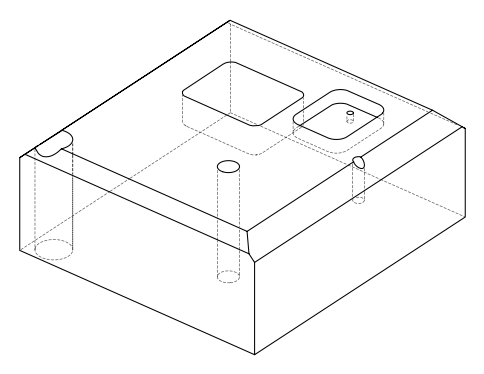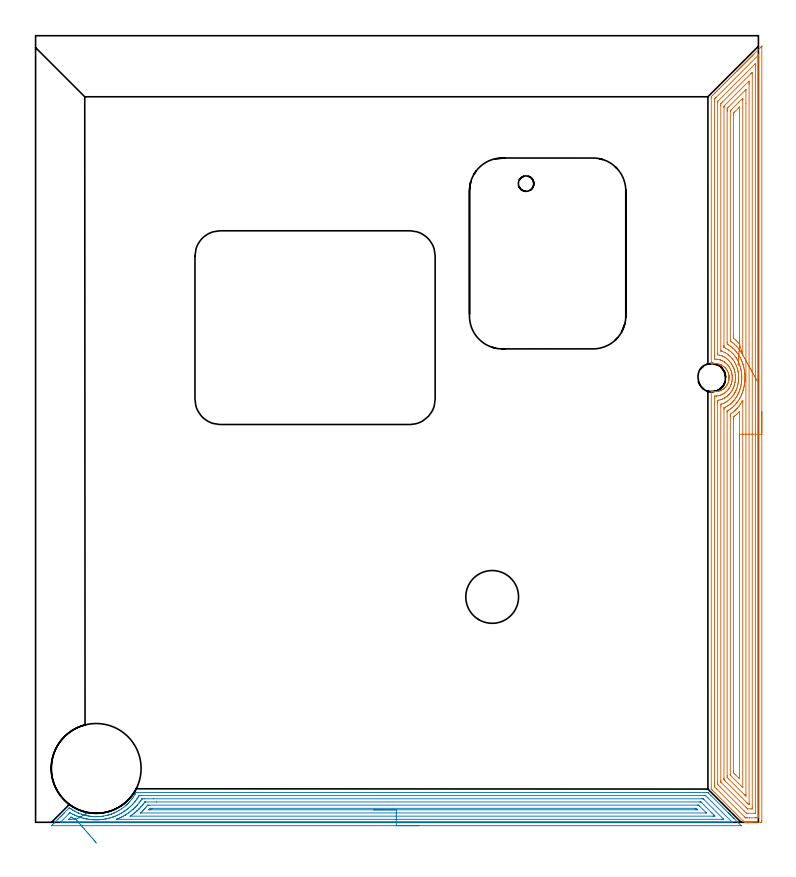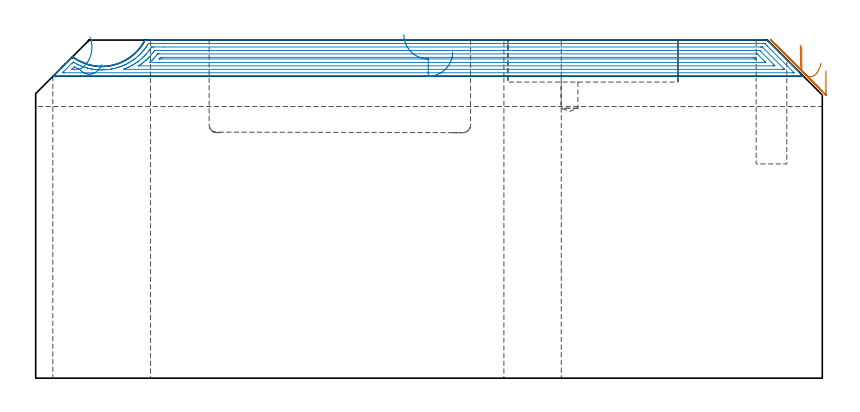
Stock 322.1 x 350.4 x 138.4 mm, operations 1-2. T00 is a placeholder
(PLAN: 15 operations, 10 tool changes, 99.2 min)
(1 AREA_MILL | FG_CHAMFER_SURFACE | UGT0205_001 | 21.65 min | 88130 mm3)
(2 AREA_MILL_1 | FG_CHAMFER_SURFACE_1 | UGT0205_001 | 13.71 min | 33115 mm3)
(3 AREA_MILL_2 | FG_CHAMFER_SURFACE_2 | UGT0205_001 | 24.72 min | 114548 mm3)
(4 AREA_MILL_3 | FG_CHAMFER_SURFACE_3 | UGT0205_001 | 20.57 min | 77548 mm3)
(5 MILL_RECTANGULAR_POCKET | POCKET_RECTANGULAR_STRAIGHT | UGT0201_006 | Follow Part, ap 7, ae 75% | 2.19 min | 98609 mm3)
(6 MILL_RECTANGULAR_POCKET_1 | POCKET_RECTANGULAR_STRAIGHT_1 | UGT0201_095 | Follow Part, ap 5, ae 75% | 13.03 min | 345009 mm3)
(7 MILL_BLIND_HOLE_FROM_SOLID_MATERIAL | STEP1POCKET | NXT0201_010 | Spiral | 0.81 min | 5926 mm3)
(8 SPOT_DRILL | STEP1HOLE | NXT0321_9005460120000 | 0.05 min | 191 mm3)
(9 SPOT_DRILL_1 | STEP1POCKET_1 | NXT0321_9005460120000 | 0.03 min | 7 mm3)
(10 DRILL_BLIND_HOLE_INTO_CENTER | STEP1HOLE | NXT0301_033 | 0.05 min | 187 mm3)
(11 GUN_DRILL_THROUGH_HOLE | STEP1HOLE | UGT0307_002 | 0.62 min | 3643 mm3)
(12 SPADE_DRILL_TO_ENLARGE_THROUGH_HOLE | STEP1HOLE | UGT0306_005 | 0.58 min | 18802 mm3)
(13 DRILL_TO_ENLARGE_THROUGH_HOLE | STEP1HOLE | UGT0301_056 | 0.6 min | 37179 mm3)
(14 INDEXABLE_INSERT_DRILL_THROUGH_HOLE_FROM_SOLID | STEP1HOLE_1 | NXT0302_035 | 0.57 min | 170441 mm3)
(15 DRILL_BLIND_HOLE_INTO_CENTER_1 | STEP1POCKET_1 | NXT0301_040 | 0.06 min | 427 mm3)
(TOOL UGT0205_001 | Chamfer Mill 20 x 3 x 45 deg. | D20 FL50 Z2)
(TOOL UGT0201_006 | End Mill 28 mm | D28 FL25 Z2)
(TOOL UGT0201_095 | End mill 20 mm | D20 R3 FL38 Z4)
(TOOL NXT0201_010 | ENDMILL 10mm [2P460-1000-NA 1630] | D10 FL30 Z6)
(TOOL NXT0321_9005460120000 | NC Spot Drill, 142deg, 12mm, Carbide, Uncoated | D12 PA142 FL30 Z2)
(TOOL NXT0301_033 | Carbide Drill 6.2mm [860.1-0620-031A1-MM 2214] | D6.2 PA140 FL53 Z2)
(TOOL UGT0307_002 | Gun Drill 6 mm | D6 PA130 FL24 Z1)
(TOOL UGT0306_005 | Spade Drill 14.5mm | D14.5 PA132 FL10 Z2)
(TOOL UGT0301_056 | Twist Drill 23.5 mm | D23.5 PA118 FL155 Z2)
(TOOL NXT0302_035 | Index. Insert Drill 40mm [880-D4000L40-05] | D40 PA176 FL200 Z2)
(TOOL NXT0301_040 | Carbide Drill 6.9mm [860.1-0690-035A1-MM 2214] | D6.9 PA140 FL53 Z2)
(OP 1 AREA_MILL)
G17 G21 G94 G90
T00 M6
G54
G17 G0 G90 X323.5 Y182.85 S1061 M3
G43 Z148.4 H0
Z125.9
G94 G1 Y182.812 Z125.028 F250.
Y182.698 Z124.163
Y182.509 Z123.312
Y182.247 Z122.48
Y181.913 Z121.674
Y181.51 Z120.9
Y181.041 Z120.164
Y180.51 Z119.472
Y179.921 Z118.829
Y179.278 Z118.24
Y178.586 Z117.708
Y177.85 Z117.24
Y177.076 Z116.837
Y176.27 Z116.503
Y175.438 Z116.241
Y174.586 Z116.052
Y173.722 Z115.938
Y172.85 Z115.9
Y0.926
X323.499 Y0.606 Z115.901
X323.493 Y0.04 Z115.904
X323.491 Y0.007 Z115.906
X322.93 Y0. Z116.467
X319.37 Z120.025
X318.797 Z120.6
X318.48 Z120.917
X317.907 Z121.489
X317.59 Z121.806
X316.954 Z122.445
X316.445 Z122.954
X315.81 Y0.008 Z123.589
X315.8 Y0.01 Z123.599
X315.642 Y0.159 Z123.757
X315.194 Y0.606 Z124.205
X302.632 Y13.168 Z136.768
X302.46 Y13.338 Z136.936
X302.402 Y13.397 Z136.996
X301.571 Y14.229 Z137.829
X301.385 Y14.414 Z138.012
X301.106 Y14.693 Z138.292
X301.024 Y14.778 Z138.371
X301.004 Y14.805 Z138.389
X301. Y14.885 Z138.4
Y192.038
X300.998 Y192.074 Z138.398
X301. Y192.082 Z138.395
X301.001 Y192.083 Z138.394
X301.012 Y192.082 Z138.383
X301.078 Y192.068 Z138.321
X301.216 Y192.038 Z138.184
X301.466 Y191.982 Z137.934
X301.889 Y191.912 Z137.511
X302.331 Y191.87 Z137.069
X302.775 Y191.86 Z136.625
X303.219 Y191.882 Z136.181
X303.661 Y191.933 Z135.739
X304.007 Y191.995 Z135.393
X304.193 Y192.038 Z135.207
X304.35 Y192.074 Z135.048
X304.545 Y192.135 Z134.851
X304.771 Y192.218 Z134.622
X304.991 Y192.297 Z134.403
X305.433 Y192.49 Z133.966
X305.575 Y192.567 Z133.822
X305.71 Y192.64 Z133.685
X305.852 Y192.716 Z133.544
X306.202 Y192.93 Z133.196
X306.263 Y192.968 Z133.134
X306.319 Y193.006 Z133.08
X306.465 Y193.118 Z132.934
X306.552 Y193.184 Z132.848
X306.59 Y193.216 Z132.809
X306.775 Y193.373 Z132.622
X306.91 Y193.5 Z132.485
X307.205 Y193.774 Z132.194
X307.289 Y193.862 Z132.11
X307.645 Y194.3 Z131.75
X307.976 Y194.756 Z131.424
X308.033 Y194.85 Z131.366
X308.092 Y194.946 Z131.308
X308.11 Y194.981 Z131.29
X308.204 Y195.161 Z131.192
X308.275 Y195.294 Z131.123
X308.442 Y195.65 Z130.957
X308.607 Y196.095 Z130.789
X308.639 Y196.2 Z130.758
X308.69 Y196.372 Z130.706
X308.728 Y196.5 Z130.667
X308.741 Y196.545 Z130.654
X308.828 Y196.946 Z130.565
X308.838 Y196.99 Z130.556
X308.851 Y197.079 Z130.543
X308.905 Y197.439 Z130.493
X308.917 Y197.616 Z130.479
X308.929 Y197.839 Z130.459
X308.933 Y197.886 Z130.456
Y197.931 Z130.457
X308.934 Y198.041 Z130.458
Y198.099 Z130.455
Y198.21 Z130.458
X308.932 Y198.278 Z130.455
X308.933 Y198.333 Z130.457
X308.913 Y198.645 Z130.484
X308.906 Y198.731 Z130.49
X308.905 Y198.762 Z130.494
X308.904 Y198.781 Z130.495
X308.841 Y199.177 Z130.55
X308.834 Y199.227 Z130.557
X308.735 Y199.676 Z130.66
X308.69 Y199.833 Z130.709
X308.68 Y199.867 Z130.719
X308.618 Y200.07 Z130.778
X308.603 Y200.121 Z130.793
X308.428 Y200.572 Z130.97
X308.222 Y201.015 Z131.178
X308.091 Y201.253 Z131.308
X307.991 Y201.409 Z131.407
X307.877 Y201.586 Z131.522
X307.8 Y201.695 Z131.598
X307.649 Y201.909 Z131.751
X307.521 Y202.065 Z131.879
X307.433 Y202.172 Z131.967
X307.316 Y202.301 Z132.082
X307.205 Y202.425 Z132.194
X307.011 Y202.618 Z132.388
X306.91 Y202.711 Z132.489
X306.81 Y202.804 Z132.589
X306.682 Y202.903 Z132.717
X306.465 Y203.07 Z132.93
X306.319 Y203.185 Z133.08
X305.902 Y203.455 Z133.496
X305.597 Y203.629 Z133.803
X305.476 Y203.698 Z133.924
X305.433 Y203.718 Z133.967
X304.994 Y203.903 Z134.406
X304.547 Y204.06 Z134.853
X304.106 Y204.18 Z135.294
X303.661 Y204.266 Z135.739
X303.219 Y204.318 Z136.181
X302.775 Y204.34 Z136.625
X302.331 Y204.33 Z137.068
X301.889 Y204.287 Z137.511
X301.444 Y204.213 Z137.956
X301.007 Y204.126 Z138.393
X301. Y204.978 Z138.4
Y322.783
X301.006 Y323.201 Z138.392
X301.085 Y323.286 Z138.313
X301.571 Y323.772 Z137.826
X302.016 Y324.216 Z137.384
X302.46 Y324.662 Z136.936
X302.665 Y324.865 Z136.734
X302.736 Y324.936 Z136.664
X303.35 Y325.552 Z136.046
X303.557 Y325.758 Z135.842
X303.618 Y325.818 Z135.781
X304.24 Y326.442 Z135.156
X304.45 Y326.65 Z134.949
X304.501 Y326.701 Z134.899
X305.13 Y327.332 Z134.266
X305.5 Y327.7 Z133.9
X306.02 Y328.222 Z133.376
X306.266 Y328.466 Z133.134
X306.91 Y329.112 Z132.486
X307.148 Y329.348 Z132.252
X307.8 Y330.002 Z131.596
X308.031 Y330.231 Z131.369
X308.69 Y330.892 Z130.706
X308.913 Y331.113 Z130.487
X309.58 Y331.782 Z129.816
X309.796 Y331.996 Z129.604
X310.47 Y332.672 Z128.926
X310.678 Y332.878 Z128.722
X311.36 Y333.562 Z128.036
X311.561 Y333.761 Z127.839
X311.59 Y333.79 Z127.81
X312.25 Y334.452 Z127.146
X312.315 Y334.516 Z127.084
X312.482 Y334.682 Z126.917
X312.547 Y334.748 Z126.85
X312.611 Y334.811 Z126.788
X312.779 Y334.98 Z126.62
X312.843 Y335.045 Z126.553
X312.907 Y335.107 Z126.492
X313.077 Y335.277 Z126.322
X313.14 Y335.342 Z126.257
X313.203 Y335.403 Z126.196
X313.374 Y335.575 Z126.025
X313.437 Y335.638 Z125.96
X313.499 Y335.699 Z125.9
X313.672 Y335.872 Z125.727
X313.733 Y335.935 Z125.663
X313.794 Y335.995 Z125.605
X313.969 Y336.17 Z125.43
X314.03 Y336.231 Z125.367
X314.09 Y336.291 Z125.309
X314.267 Y336.467 Z125.132
X314.327 Y336.528 Z125.07
X314.386 Y336.586 Z125.013
X314.564 Y336.765 Z124.835
X314.623 Y336.825 Z124.773
X314.682 Y336.882 Z124.717
X314.862 Y337.062 Z124.537
X314.92 Y337.121 Z124.477
X314.978 Y337.178 Z124.421
X315.159 Y337.36 Z124.24
X315.217 Y337.418 Z124.18
X315.273 Y337.474 Z124.126
X315.457 Y337.657 Z123.942
X315.513 Y337.715 Z123.884
X315.569 Y337.77 Z123.83
X315.754 Y337.955 Z123.645
X315.81 Y338.011 Z123.587
X315.865 Y338.065 Z123.534
X316.052 Y338.252 Z123.347
X316.107 Y338.308 Z123.29
X316.161 Y338.361 Z123.238
X316.349 Y338.55 Z123.05
X316.403 Y338.605 Z122.994
X316.457 Y338.657 Z122.942
X316.647 Y338.847 Z122.752
X316.7 Y338.901 Z122.697
X316.753 Y338.953 Z122.646
X316.944 Y339.145 Z122.455
X316.996 Y339.198 Z122.4
X317.048 Y339.249 Z122.351
X317.242 Y339.442 Z122.157
X317.293 Y339.494 Z122.104
X317.344 Y339.545 Z122.055
X317.539 Y339.74 Z121.86
X317.59 Y339.791 Z121.807
X317.64 Y339.84 Z121.759
X317.837 Y340.037 Z121.562
X317.886 Y340.088 Z121.511
X317.936 Y340.136 Z121.463
X318.134 Y340.335 Z121.265
X318.183 Y340.384 Z121.214
X318.232 Y340.432 Z121.167
X318.432 Y340.632 Z120.967
X318.48 Y340.681 Z120.917
X318.527 Y340.728 Z120.871
X318.729 Y340.93 Z120.67
X318.776 Y340.978 Z120.621
X318.823 Y341.024 Z120.576
X319.027 Y341.227 Z120.372
X319.073 Y341.274 Z120.324
X319.119 Y341.32 Z120.28
X319.324 Y341.525 Z120.075
X319.37 Y341.571 Z120.027
X319.415 Y341.615 Z119.984
X319.622 Y341.822 Z119.777
X319.666 Y341.868 Z119.731
X319.711 Y341.911 Z119.688
X319.919 Y342.12 Z119.48
X319.963 Y342.164 Z119.434
X322.93 Y345.13 Z116.468
X323.034 Y345.234 Z116.366
X323.192 Y345.392 Z116.208
X323.374 Y345.576 Z116.023
X323.49 Y345.689 Z115.907
X323.496 Y345.69 Z115.901
X323.499 Y345.689 Z115.898
X323.5 Y345.476 Z115.9
Y172.85
X322.086 Z117.314
Y3.237
X322.082 Y2.39 Z117.318
X322.08 Y2.35 Z117.32
X322.04 Y2.01 Z117.36
X321.537 Y2.002 Z117.863
X321.15 Y2.001 Z118.25
X320.649 Y2. Z118.751
X317.979 Z121.421
X317.089 Z122.311
X316.7 Y2.003 Z122.7
X316.311 Y2.008 Z123.089
X316.26 Y2.01 Z123.14
X316.231 Y2.031 Z123.169
X316.177 Y2.079 Z123.223
X316.07 Y2.181 Z123.33
X315.859 Y2.39 Z123.541
X303.35 Y14.899 Z136.05
X302.477 Y15.777 Z136.923
X302.46 Y15.801 Z136.94
X302.417 Y16.67 Z136.983
X302.416 Y16.715 Z136.984
X302.414 Y17.562 Z136.986
Y188.96
X302.42 Y189.807 Z136.98
X302.421 Y189.846 Z136.979
X302.46 Y189.857 Z136.94
X302.877 Y189.871 Z136.523
X303.271 Y189.887 Z136.129
X303.35 Y189.896 Z136.05
X304.051 Y189.997 Z135.349
X304.24 Y190.033 Z135.16
X304.771 Y190.167 Z134.629
X305.13 Y190.292 Z134.27
X305.426 Y190.403 Z133.974
X306.02 Y190.668 Z133.38
X306.042 Y190.678 Z133.358
X306.082 Y190.699 Z133.318
X306.603 Y191.007 Z132.797
X306.91 Y191.199 Z132.49
X307.135 Y191.367 Z132.265
X307.417 Y191.592 Z131.983
X307.62 Y191.773 Z131.78
X307.8 Y191.941 Z131.6
X308.075 Y192.208 Z131.325
X308.316 Y192.484 Z131.084
X308.484 Y192.691 Z130.916
X308.69 Y192.956 Z130.71
X308.866 Y193.2 Z130.534
X308.99 Y193.376 Z130.41
X309.213 Y193.744 Z130.187
X309.491 Y194.269 Z129.909
X309.503 Y194.295 Z129.897
X309.513 Y194.314 Z129.887
X309.58 Y194.467 Z129.82
X309.778 Y194.963 Z129.622
X309.852 Y195.161 Z129.548
X309.999 Y195.634 Z129.401
X310.109 Y196.054 Z129.291
X310.147 Y196.216 Z129.253
X310.174 Y196.351 Z129.226
X310.271 Y196.946 Z129.129
X310.296 Y197.121 Z129.104
X310.345 Y197.839 Z129.055
X310.347 Y197.962 Z129.053
X310.345 Y198.344 Z129.055
X310.327 Y198.731 Z129.073
X310.323 Y198.805 Z129.077
X310.316 Y198.886 Z129.084
X310.269 Y199.273 Z129.131
X310.217 Y199.624 Z129.183
X310.155 Y199.939 Z129.245
X310.015 Y200.516 Z129.385
X309.796 Y201.192 Z129.604
X309.711 Y201.409 Z129.689
X309.58 Y201.718 Z129.82
X309.298 Y202.301 Z130.102
X309.198 Y202.484 Z130.202
X308.862 Y203.021 Z130.538
X308.739 Y203.194 Z130.661
X308.69 Y203.258 Z130.71
X308.322 Y203.714 Z131.078
X307.982 Y204.086 Z131.418
X307.8 Y204.266 Z131.6
X307.425 Y204.597 Z131.975
X306.944 Y204.978 Z132.456
X306.91 Y205.001 Z132.49
X306.844 Y205.045 Z132.556
X306.02 Y205.533 Z133.38
X305.798 Y205.641 Z133.602
X305.255 Y205.871 Z134.145
X305.13 Y205.915 Z134.27
X305.063 Y205.939 Z134.337
X304.575 Y206.079 Z134.825
X304.24 Y206.163 Z135.16
X303.879 Y206.233 Z135.521
X303.35 Y206.3 Z136.05
X302.894 Y206.328 Z136.506
X302.46 Y206.343 Z136.94
X302.42 Y206.763 Z136.98
X302.417 Y206.807 Z136.983
X302.414 Y207.656 Z136.986
Y207.702
X302.415 Y321.936 Z136.985
X302.416 Y321.983 Z136.984
X302.421 Y322.075 Z136.979
X302.432 Y322.17 Z136.968
X302.46 Y322.203 Z136.94
X302.747 Y322.495 Z136.653
X303.033 Y322.783 Z136.367
X303.192 Y322.942 Z136.208
X321.774 Y341.525 Z117.626
X321.908 Y341.656 Z117.492
X322.04 Y341.783 Z117.36
X322.071 Y341.811 Z117.329
X322.079 Y341.709 Z117.321
X322.084 Y341.617 Z117.316
X322.085 Y341.571 Z117.315
X322.086 Y341.525 Z117.314
Y172.85
X320.672 Z118.728
X320.671 Y4.655 Z118.729
X320.669 Y4.175 Z118.731
X320.667 Y4.073 Z118.733
X320.665 Y4.025 Z118.735
X320.656 Y4.01 Z118.744
X320.609 Y4.007 Z118.791
X320.433 Y4.001 Z118.967
X317.59 Z121.81
X316.871 Y4.004 Z122.529
X316.7 Y4.01 Z122.7
X316.528 Y4.175 Z122.872
X315.81 Y4.89 Z123.59
X315.631 Y5.068 Z123.769
X304.922 Y15.777 Z134.478
X304.24 Y16.461 Z135.16
X304.034 Y16.67 Z135.366
X303.836 Y16.881 Z135.564
X303.832 Y17.079 Z135.568
X303.83 Y17.562 Z135.57
X303.829 Y17.975 Z135.571
Y186.65
X303.83 Y187.129 Z135.57
X303.833 Y187.538 Z135.567
X303.84 Y187.938 Z135.56
X304.255 Y188.008 Z135.145
X304.33 Y188.022 Z135.07
X304.968 Y188.184 Z134.432
X305.13 Y188.232 Z134.27
X305.632 Y188.411 Z133.768
X306.02 Y188.573 Z133.38
X306.254 Y188.68 Z133.146
X306.731 Y188.914 Z132.669
X306.846 Y188.979 Z132.554
X306.91 Y189.018 Z132.49
X307.398 Y189.317 Z132.002
X307.8 Y189.602 Z131.6
X307.917 Y189.69 Z131.483
X308.062 Y189.807 Z131.338
X308.395 Y190.103 Z131.005
X308.69 Y190.378 Z130.71
X308.852 Y190.537 Z130.548
X309.005 Y190.699 Z130.395
X309.27 Y191.01 Z130.13
X309.58 Y191.392 Z129.82
X309.667 Y191.505 Z129.733
X309.731 Y191.592 Z129.669
X310.035 Y192.028 Z129.365
X310.313 Y192.484 Z129.087
X310.37 Y192.585 Z129.03
X310.47 Y192.775 Z128.93
X310.669 Y193.177 Z128.731
X310.762 Y193.376 Z128.638
X310.936 Y193.801 Z128.464
X311.118 Y194.269 Z128.282
X311.177 Y194.453 Z128.223
X311.36 Y195.047 Z128.04
X311.384 Y195.137 Z128.016
X311.39 Y195.161 Z128.01
X311.546 Y195.867 Z127.854
X311.577 Y196.054 Z127.823
X311.67 Y196.636 Z127.73
X311.704 Y196.946 Z127.696
X311.74 Y197.458 Z127.66
X311.759 Y197.839 Z127.641
Y198.331
X311.742 Y198.731 Z127.658
X311.699 Y199.284 Z127.701
X311.662 Y199.624 Z127.738
X311.547 Y200.329 Z127.853
X311.509 Y200.516 Z127.891
X311.36 Y201.152 Z128.04
X311.285 Y201.409 Z128.115
X311.252 Y201.517 Z128.148
X311.096 Y201.98 Z128.304
X310.977 Y202.301 Z128.423
X310.694 Y202.969 Z128.706
X310.586 Y203.194 Z128.814
X310.47 Y203.422 Z128.93
X310.233 Y203.847 Z129.167
X310.083 Y204.086 Z129.317
X309.884 Y204.391 Z129.516
X309.58 Y204.809 Z129.82
X309.449 Y204.978 Z129.951
X309.103 Y205.389 Z130.297
X308.69 Y205.835 Z130.71
X308.654 Y205.871 Z130.746
X308.202 Y206.269 Z131.198
X307.8 Y206.587 Z131.6
X307.569 Y206.763 Z131.831
X306.91 Y207.17 Z132.49
X306.61 Y207.352 Z132.79
X306.364 Y207.481 Z133.036
X306.044 Y207.632 Z133.356
X306.02 Y207.642 Z133.38
X305.986 Y207.656 Z133.414
X305.365 Y207.883 Z134.035
X305.13 Y207.956 Z134.27
X304.707 Y208.08 Z134.693
X303.864 Y208.263 Z135.536
X303.835 Y208.274 Z135.565
X303.833 Y208.301 Z135.567
X303.83 Y208.411 Z135.57
X303.829 Y208.548 Z135.571
Y208.961
Y320.518
X303.831 Y320.998 Z135.569
X303.834 Y321.1 Z135.566
X303.835 Y321.122 Z135.565
X303.849 Y321.141 Z135.551
X303.88 Y321.177 Z135.52
X303.97 Y321.269 Z135.43
X320.457 Y337.757 Z118.943
X320.656 Y337.955 Z118.744
X320.66 Z118.74
X320.665 Z118.735
X320.669 Y337.705 Z118.731
X320.671 Y337.543 Z118.729
X320.672 Y331.53 Z118.728
Y172.85
X319.257 Z120.143
Y6.853
X319.253 Y6.077 Z120.147
X319.251 Y6.024 Z120.149
X319.246 Y6.01 Z120.154
X319.223 Y6.007 Z120.177
X319.117 Y6.003 Z120.283
X318.905 Y6.001 Z120.495
X317.338 Z122.062
X317.231 Y6.003 Z122.169
X317.179 Y6.006 Z122.221
X317.154 Y6.01 Z122.246
X317.105 Y6.055 Z122.295
X316.7 Y6.452 Z122.7
X316.296 Y6.853 Z123.104
X305.587 Y17.562 Z133.813
X305.442 Y17.709 Z133.958
X305.327 Y17.829 Z134.073
X305.254 Y17.907 Z134.146
X305.25 Y17.953 Z134.15
X305.244 Y18.341 Z134.156
X305.243 Y18.455 Z134.157
Y185.344
X305.245 Y186.122 Z134.155
X305.247 Y186.179 Z134.153
X305.249 Y186.201 Z134.151
X305.328 Y186.237 Z134.072
X305.839 Y186.419 Z133.561
X306.02 Y186.488 Z133.38
X306.471 Y186.677 Z132.929
X306.91 Y186.886 Z132.49
X307.073 Y186.966 Z132.327
X307.381 Y187.129 Z132.019
X307.644 Y187.286 Z131.756
X307.8 Y187.385 Z131.6
X308.184 Y187.637 Z131.216
X308.709 Y188.022 Z130.691
X309.171 Y188.432 Z130.229
X309.58 Y188.81 Z129.82
X309.633 Y188.861 Z129.767
X309.686 Y188.914 Z129.714
X310.054 Y189.331 Z129.346
X310.47 Y189.83 Z128.93
X310.835 Y190.333 Z128.565
X311.092 Y190.699 Z128.308
X311.195 Y190.864 Z128.205
X311.36 Y191.137 Z128.04
X311.522 Y191.429 Z127.878
X311.607 Y191.592 Z127.793
X311.822 Y192.021 Z127.578
X312.032 Y192.484 Z127.368
X312.097 Y192.637 Z127.303
X312.25 Y193.014 Z127.15
X312.349 Y193.277 Z127.051
X312.383 Y193.376 Z127.017
X312.563 Y193.955 Z126.837
X312.656 Y194.269 Z126.744
X312.755 Y194.655 Z126.645
X312.871 Y195.161 Z126.529
X312.919 Y195.383 Z126.481
X313.03 Y196.054 Z126.37
X313.044 Y196.15 Z126.356
X313.089 Y196.524 Z126.311
X313.132 Y196.946 Z126.268
X313.133 Y196.954 Z126.267
X313.14 Y197.058 Z126.26
X313.178 Y197.801 Z126.222
Y197.839
X313.166 Y198.705 Z126.234
X313.165 Y198.731 Z126.235
X313.14 Y199.138 Z126.26
X313.098 Y199.624 Z126.302
X313.093 Y199.671 Z126.307
X313.032 Y200.118 Z126.368
X312.971 Y200.516 Z126.429
X312.937 Y200.719 Z126.463
X312.863 Y201.095 Z126.537
X312.789 Y201.409 Z126.611
X312.674 Y201.875 Z126.726
X312.547 Y202.301 Z126.853
X312.251 Y203.194 Z127.149
X311.862 Y204.086 Z127.538
X311.475 Y204.864 Z127.925
X311.41 Y204.978 Z127.99
X311.36 Y205.062 Z128.04
X310.837 Y205.871 Z128.563
X310.47 Y206.367 Z128.93
X310.143 Y206.763 Z129.257
X309.58 Y207.382 Z129.82
X309.297 Y207.656 Z130.103
X308.976 Y207.943 Z130.424
X308.69 Y208.174 Z130.71
X308.207 Y208.548 Z131.193
X307.8 Y208.804 Z131.6
X307.131 Y209.22 Z132.269
X306.91 Y209.331 Z132.49
X306.687 Y209.441 Z132.713
X306.02 Y209.705 Z133.38
X305.596 Y209.866 Z133.804
X305.367 Y209.943 Z134.033
X305.275 Y209.975 Z134.125
X305.249 Y209.99 Z134.151
X305.247 Y210.018 Z134.153
X305.245 Y210.085 Z134.155
X305.243 Y210.22 Z134.157
Y210.333
Y319.213
X305.249 Y319.986 Z134.151
X305.261 Y320.106 Z134.139
X306.083 Y320.935 Z133.317
X318.641 Y333.492 Z120.759
X318.735 Y333.584 Z120.665
X319.012 Y333.851 Z120.388
X319.251 Y334.059 Z120.149
X319.256 Y333.606 Z120.144
X319.257 Y333.492 Z120.143
Y172.85
X317.843 Z121.557
Y8.384
X317.841 Y8.13 Z121.559
X317.839 Y8.057 Z121.561
X317.836 Y8.018 Z121.564
X317.826 Y8.01 Z121.574
X317.749 Z121.651
X317.59 Y8.018 Z121.81
X316.962 Y8.638 Z122.438
X307.144 Y18.455 Z132.256
X306.91 Y18.69 Z132.49
X306.749 Y18.857 Z132.651
X306.67 Y18.94 Z132.73
X306.664 Y19.094 Z132.736
X306.66 Y19.347 Z132.74
X306.658 Y19.6 Z132.742
X306.657 Y183.813 Z132.743
X306.66 Y184.452 Z132.74
X306.662 Y184.578 Z132.738
X306.664 Y184.637 Z132.736
X306.696 Y184.667 Z132.704
X306.91 Y184.771 Z132.49
X307.294 Y184.96 Z132.106
X307.8 Y185.216 Z131.6
X307.884 Y185.261 Z131.516
X308.031 Y185.344 Z131.369
X308.436 Y185.599 Z130.964
X308.69 Y185.765 Z130.71
X308.966 Y185.96 Z130.434
X309.344 Y186.237 Z130.056
X309.474 Y186.343 Z129.926
X309.58 Y186.434 Z129.82
X309.948 Y186.76 Z129.452
X310.349 Y187.129 Z129.051
X310.41 Y187.189 Z128.99
X310.47 Y187.252 Z128.93
X310.835 Y187.656 Z128.565
X311.152 Y188.022 Z128.248
X311.246 Y188.136 Z128.154
X311.36 Y188.28 Z128.04
X311.633 Y188.641 Z127.767
X311.834 Y188.914 Z127.566
X312.004 Y189.161 Z127.396
X312.25 Y189.531 Z127.15
X312.356 Y189.701 Z127.044
X312.418 Y189.807 Z126.982
X312.675 Y190.273 Z126.725
X312.896 Y190.699 Z126.504
X312.976 Y190.863 Z126.424
X313.14 Y191.211 Z126.26
X313.256 Y191.476 Z126.144
X313.304 Y191.592 Z126.096
X313.508 Y192.115 Z125.892
X313.649 Y192.484 Z125.751
X313.741 Y192.773 Z125.659
X313.93 Y193.376 Z125.47
X313.953 Y193.454 Z125.447
X314.03 Y193.736 Z125.37
X314.134 Y194.165 Z125.266
X314.157 Y194.269 Z125.243
X314.291 Y194.9 Z125.109
X314.334 Y195.161 Z125.066
X314.415 Y195.668 Z124.985
X314.466 Y196.054 Z124.934
X314.508 Y196.466 Z124.892
X314.545 Y196.946 Z124.855
X314.565 Y197.303 Z124.835
X314.588 Y197.839 Z124.812
X314.585 Y198.175 Z124.815
X314.574 Y198.731 Z124.826
X314.556 Y199.097 Z124.844
X314.517 Y199.624 Z124.883
X314.474 Y200.071 Z124.926
X314.418 Y200.516 Z124.982
X314.323 Y201.115 Z125.077
X314.268 Y201.409 Z125.132
X314.195 Y201.766 Z125.205
X314.087 Y202.243 Z125.313
X314.073 Y202.301 Z125.327
X314.03 Y202.473 Z125.37
X313.813 Y203.194 Z125.587
X313.708 Y203.517 Z125.692
X313.508 Y204.086 Z125.892
X313.142 Y204.977 Z126.258
X313.14 Y204.981 Z126.26
X312.697 Y205.871 Z126.703
X312.543 Y206.164 Z126.857
X312.25 Y206.655 Z127.15
X312.183 Y206.763 Z127.217
X312.061 Y206.953 Z127.339
X311.563 Y207.656 Z127.837
X311.36 Y207.922 Z128.04
X311.079 Y208.263 Z128.321
X310.828 Y208.548 Z128.572
X310.47 Y208.937 Z128.93
X309.946 Y209.441 Z129.454
X309.58 Y209.758 Z129.82
X308.848 Y210.333 Z130.552
X308.69 Y210.438 Z130.71
X308.401 Y210.623 Z130.999
X307.8 Y210.981 Z131.6
X307.364 Y211.226 Z132.036
X306.71 Y211.518 Z132.69
X306.682 Y211.533 Z132.718
X306.67 Y211.541 Z132.73
X306.664 Y211.561 Z132.736
X306.66 Y211.695 Z132.74
X306.658 Y211.864 Z132.742
X306.657 Y212.118 Z132.743
Y212.372
Y318.321
X306.658 Y318.574 Z132.742
X306.661 Y318.894 Z132.739
X306.664 Y319.048 Z132.736
X306.814 Y319.213 Z132.586
X306.861 Y319.262 Z132.539
X306.91 Y319.312 Z132.49
X317.521 Y329.923 Z121.879
X317.557 Y329.955 Z121.843
X317.59 Y329.982 Z121.81
X317.836 Y330.16 Z121.564
X317.84 Y329.923 Z121.56
X317.842 Y329.67 Z121.558
X317.843 Y329.03 Z121.557
Y328.776
Y172.85
X316.429 Z122.971
Y12.479
X316.428 Y12.207 Z122.972
X316.424 Y11.743 Z122.976
X316.422 Y11.651 Z122.978
X316.247 Y11.813 Z123.153
X315.84 Y12.207 Z123.56
X315.81 Y12.238 Z123.59
X308.7 Y19.347 Z130.7
X308.251 Y19.801 Z131.149
X308.142 Y19.913 Z131.258
X308.09 Y19.969 Z131.31
X308.078 Y20.034 Z131.322
X308.076 Y20.24 Z131.324
X308.072 Y20.86 Z131.328
Y182.667
X308.073 Y182.977 Z131.327
X308.076 Y183.132 Z131.324
X308.078 Y183.204 Z131.322
X308.12 Y183.239 Z131.28
X308.678 Y183.559 Z130.722
X308.686 Y183.564 Z130.714
X309.228 Y183.913 Z130.172
X309.58 Y184.156 Z129.82
X309.752 Y184.279 Z129.648
X309.982 Y184.452 Z129.418
X310.25 Y184.673 Z129.15
X310.47 Y184.862 Z128.93
X310.725 Y185.089 Z128.675
X311.004 Y185.344 Z128.396
X311.184 Y185.521 Z128.216
X311.36 Y185.702 Z128.04
X311.616 Y185.98 Z127.784
X311.846 Y186.237 Z127.554
X312.031 Y186.457 Z127.369
X312.25 Y186.725 Z127.15
X312.427 Y186.952 Z126.973
X312.562 Y187.129 Z126.838
X312.806 Y187.465 Z126.594
X313.14 Y187.94 Z126.26
X313.173 Y187.989 Z126.227
X313.194 Y188.022 Z126.206
X313.51 Y188.543 Z125.89
X313.721 Y188.914 Z125.679
X313.829 Y189.115 Z125.571
X314.03 Y189.498 Z125.37
X314.132 Y189.704 Z125.268
X314.181 Y189.807 Z125.219
X314.408 Y190.32 Z124.992
X314.569 Y190.699 Z124.831
X314.67 Y190.95 Z124.73
X314.92 Y191.586 Z124.48
X314.921 Y191.59 Z124.479
X315.131 Y192.272 Z124.269
X315.194 Y192.484 Z124.206
X315.33 Y192.966 Z124.07
X315.433 Y193.376 Z123.967
X315.505 Y193.682 Z123.895
X315.634 Y194.269 Z123.766
X315.663 Y194.416 Z123.737
X315.791 Y195.161 Z123.609
X315.793 Y195.178 Z123.607
X315.81 Y195.287 Z123.59
X315.891 Y195.972 Z123.509
X315.899 Y196.054 Z123.501
X315.945 Y196.6 Z123.455
X315.96 Y196.796 Z123.44
X315.969 Y196.946 Z123.431
X315.979 Y197.152 Z123.421
X315.998 Y197.65 Z123.402
X316.002 Y197.839 Z123.398
X316. Y198.311 Z123.4
X315.996 Y198.544 Z123.404
X315.99 Y198.731 Z123.41
X315.966 Y199.264 Z123.434
X315.955 Y199.479 Z123.445
X315.944 Y199.624 Z123.456
X315.927 Y199.821 Z123.473
X315.867 Y200.459 Z123.533
X315.86 Y200.516 Z123.54
X315.81 Y200.919 Z123.59
X315.731 Y201.409 Z123.669
X315.714 Y201.505 Z123.686
X315.558 Y202.301 Z123.842
X315.485 Y202.627 Z123.915
X315.344 Y203.194 Z124.056
X315.156 Y203.849 Z124.244
X315.08 Y204.086 Z124.32
X314.92 Y204.569 Z124.48
X314.774 Y204.978 Z124.626
X314.684 Y205.215 Z124.716
X314.403 Y205.871 Z124.997
X314.289 Y206.131 Z125.111
X314.03 Y206.677 Z125.37
X313.988 Y206.763 Z125.412
X313.947 Y206.846 Z125.453
X313.663 Y207.385 Z125.737
X313.501 Y207.656 Z125.899
X313.14 Y208.235 Z126.26
X312.928 Y208.548 Z126.472
X312.425 Y209.265 Z126.975
X312.289 Y209.441 Z127.111
X312.25 Y209.488 Z127.15
X311.86 Y209.939 Z127.54
X311.51 Y210.333 Z127.89
X311.36 Y210.492 Z128.04
X310.597 Y211.226 Z128.803
X310.47 Y211.335 Z128.93
X309.866 Y211.831 Z129.534
X309.58 Y212.052 Z129.82
X309.492 Y212.118 Z129.908
X308.69 Y212.625 Z130.71
X308.078 Y213.011 Z131.322
X308.073 Y213.63 Z131.327
X308.072 Y213.903 Z131.328
X308.071 Y316.536 Z131.329
X308.074 Y317.154 Z131.326
X308.078 Y317.428 Z131.322
X308.09 Y318.03 Z131.31
X308.371 Y318.321 Z131.029
X308.53 Y318.482 Z130.87
X308.69 Y318.643 Z130.71
X316.105 Y326.057 Z123.295
X316.403 Y326.353 Z122.997
X316.409 Z122.991
X316.422 Z122.978
X316.423 Y326.307 Z122.977
X316.428 Y325.733 Z122.972
X316.429 Y320.09 Z122.971
Y172.85
X315.015 Z124.385
X315.014 Y15.683 Z124.386
X315.012 Y15.587 Z124.388
X315.008 Y15.525 Z124.392
X315.005 Y15.503 Z124.395
X314.989 Y15.517 Z124.411
X314.92 Y15.581 Z124.48
X314.72 Y15.777 Z124.68
X309.58 Y20.918 Z129.82
X309.527 Y20.972 Z129.873
X309.503 Y21.002 Z129.897
X309.493 Y21.016 Z129.907
X309.491 Y21.038 Z129.909
X309.487 Y21.132 Z129.913
X309.486 Y21.227 Z129.914
Y180.977
X309.491 Y181.775 Z129.909
X309.492 Y181.863 Z129.908
X310.47 Y182.552 Z128.93
X310.536 Y182.601 Z128.864
X310.623 Y182.667 Z128.777
X311.025 Y183.003 Z128.375
X311.36 Y183.287 Z128.04
X311.504 Y183.415 Z127.896
X311.661 Y183.559 Z127.739
X311.959 Y183.851 Z127.441
X312.25 Y184.145 Z127.15
X312.399 Y184.303 Z127.001
X312.534 Y184.452 Z126.866
X312.814 Y184.779 Z126.586
X313.14 Y185.165 Z126.26
X313.22 Y185.264 Z126.18
X313.282 Y185.344 Z126.118
X313.601 Y185.774 Z125.799
X313.942 Y186.237 Z125.458
X313.978 Y186.289 Z125.422
X314.03 Y186.366 Z125.37
X314.328 Y186.83 Z125.072
X314.516 Y187.129 Z124.884
X314.666 Y187.384 Z124.734
X314.92 Y187.823 Z124.48
X314.993 Y187.948 Z124.407
X315.009 Y187.934 Z124.391
X315.011 Y187.93 Z124.389
X315.015 Y187.129 Z124.385
Y187.034
Y172.85
X313.601 Z125.799
X313.6 Y19.347 Z125.8
X313.14 Y19.807 Z126.26
X311.815 Y21.132 Z127.585
X311.36 Y21.589 Z128.04
X310.931 Y22.025 Z128.469
X310.906 Y22.058 Z128.494
X310.904 Y22.083 Z128.496
X310.901 Y22.14 Z128.499
X310.9 Y22.255 Z128.5
Y22.486
Y179.99
X310.902 Y180.449 Z128.498
X310.904 Y180.559 Z128.496
X310.906 Y180.607 Z128.494
X311.318 Y180.924 Z128.082
X311.36 Y180.958 Z128.04
X311.803 Y181.331 Z127.597
X312.25 Y181.711 Z127.15
X312.284 Y181.741 Z127.116
X312.32 Y181.775 Z127.08
X312.736 Y182.18 Z126.664
X313.14 Y182.583 Z126.26
X313.181 Y182.626 Z126.219
X313.59 Y183.071 Z125.81
X313.594 Y183.058 Z125.806
X313.597 Y182.989 Z125.803
X313.6 Y182.89 Z125.8
Y182.774
X313.601 Y182.667 Z125.799
Y172.85
Y171.978 Z125.838
Y171.113 Z125.951
Y170.262 Z126.14
Y169.43 Z126.403
Y168.624 Z126.736
Y167.85 Z127.139
Y167.114 Z127.608
Y166.422 Z128.139
Y165.779 Z128.728
Y165.19 Z129.372
Y164.658 Z130.064
Y164.19 Z130.799
Y163.787 Z131.573
Y163.453 Z132.379
Y163.191 Z133.211
Y163.002 Z134.063
Y162.888 Z134.928
Y162.85 Z135.799
G0 X321.513 Y196.529 Z129.008
G1 X321.311 Y196.892 Z128.242
X321.077 Y197.313 Z127.514
X320.813 Y197.787 Z126.831
X320.521 Y198.311 Z126.197
X320.203 Y198.881 Z125.619
X319.862 Y199.493 Z125.099
X319.5 Y200.143 Z124.643
X319.12 Y200.824 Z124.253
X318.725 Y201.533 Z123.933
X318.318 Y202.264 Z123.684
X317.902 Y203.01 Z123.51
X317.48 Y203.767 Z123.41
X317.055 Y204.529 Z123.387
X316.631 Y205.29 Z123.439
X316.211 Y206.044 Z123.568
X315.798 Y206.785 Z123.771
X315.395 Y207.508 Z124.047
X315.006 Y208.207 Z124.394
X314.688 Y208.781 Z124.712
X314.273 Y209.441 Z125.127
X314.03 Y209.811 Z125.37
X313.666 Y210.333 Z125.734
X313.446 Y210.637 Z125.954
X313.14 Y211.032 Z126.26
X312.98 Y211.226 Z126.42
X312.25 Y212.054 Z127.15
X312.19 Y212.118 Z127.21
X311.36 Y212.908 Z128.04
X311.247 Y213.011 Z128.153
X310.47 Y213.633 Z128.93
X310.121 Y213.903 Z129.279
X309.58 Y214.258 Z129.82
X309.512 Y214.306 Z129.888
X309.497 Y214.317 Z129.903
X309.492 Y214.384 Z129.908
X309.489 Y214.51 Z129.911
X309.486 Y214.7 Z129.914
X309.485 Y214.795 Z129.915
X309.486 Y316.63 Z129.914
X309.487 Y316.726 Z129.913
X309.492 Y316.915 Z129.908
X309.501 Y316.992 Z129.899
X309.523 Y317.017 Z129.877
X309.58 Y317.08 Z129.82
X309.753 Y317.255 Z129.647
X309.925 Y317.428 Z129.475
X313.14 Y320.643 Z126.26
X314.388 Y321.89 Z125.012
X314.655 Y322.156 Z124.745
X314.92 Y322.416 Z124.48
X315.002 Y322.493 Z124.398
X315.01 Y322.176 Z124.39
X315.013 Y321.986 Z124.387
X315.014 Y321.89 Z124.386
X315.015 Y321.795 Z124.385
X315.014 Y208.548 Z124.386
Y208.454
X315.006 Y208.207 Z124.394
X313.598 Y213.105 Z125.802
X313.586 Y213.116 Z125.814
X313.471 Y213.24 Z125.929
X313.14 Y213.601 Z126.26
X312.842 Y213.903 Z126.558
X312.25 Y214.469 Z127.15
X311.882 Y214.795 Z127.518
X310.955 Y215.557 Z128.445
X310.916 Y215.591 Z128.484
X310.907 Y215.624 Z128.493
X310.905 Y215.688 Z128.495
X310.901 Y216.149 Z128.499
X310.9 Y216.58 Z128.5
Y217.042
Y315.212
X310.902 Y315.643 Z128.498
X310.905 Y315.874 Z128.495
X310.906 Y315.928 Z128.494
X310.926 Y315.967 Z128.474
X310.98 Y316.024 Z128.42
X311.36 Y316.413 Z128.04
X311.421 Y316.474 Z127.979
X313.204 Y318.257 Z126.196
X313.268 Y318.321 Z126.132
X313.394 Y318.442 Z126.006
X313.523 Y318.564 Z125.877
X313.594 Y318.619 Z125.806
X313.597 Y318.533 Z125.803
X313.599 Y318.42 Z125.801
X313.6 Y318.321 Z125.8
Y318.071
Y213.164
Y213.125
X313.598 Y213.106 Z125.802
X313.543 Y212.24 Z125.895
X313.488 Y211.386 Z126.064
X313.435 Y210.549 Z126.307
X313.383 Y209.738 Z126.621
X313.333 Y208.956 Z127.006
X313.285 Y208.211 Z127.457
X313.24 Y207.508 Z127.972
X313.198 Y206.852 Z128.546
X313.16 Y206.249 Z129.175
X313.125 Y205.703 Z129.854
X313.094 Y205.218 Z130.579
X313.067 Y204.798 Z131.343
X313.045 Y204.446 Z132.141
X313.027 Y204.165 Z132.967
X313.013 Y203.957 Z133.814
X313.005 Y203.823 Z134.676
X313.001 Y203.764 Z135.546
X313.002 Y203.782 Z136.418
G0 Z148.4
M5
M2
(OP 2 AREA_MILL_1)
G17 G21 G94 G90
T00 M6
G54
G17 G0 G90 X170.7 Y-1.5 S1061 M3
G43 Z148.4 H0
Z133.6
G94 G1 X170.662 Z132.728 F250.
X170.548 Z131.864
X170.359 Z131.012
X170.097 Z130.18
X169.763 Z129.374
X169.36 Z128.6
X168.892 Z127.864
X168.36 Z127.172
X167.771 Z126.529
X167.128 Z125.94
X166.436 Z125.408
X165.7 Z124.94
X164.926 Z124.537
X164.12 Z124.203
X163.288 Z123.941
X162.436 Z123.752
X161.572 Z123.638
X160.7 Z123.6
X7.255
X7.119 Y-1.493 Z123.606
X7.255 Y-1.348 Z123.752
X7.472 Y-1.128 Z123.972
X7.486 Y-1.114 Z123.986
X8.147 Y-0.453 Z124.647
X9.039 Y0.439 Z125.539
X9.823 Y1.224 Z126.322
X9.931 Y1.333 Z126.429
X10.115 Y1.516 Z126.614
X10.823 Y2.224 Z127.322
X10.99 Y2.393 Z127.488
X11.155 Y2.556 Z127.654
X11.269 Y2.67 Z127.768
X11.429 Y2.831 Z127.926
X11.586 Y2.987 Z128.084
X11.715 Y3.117 Z128.214
X11.867 Y3.27 Z128.365
X12.017 Y3.418 Z128.515
X12.162 Y3.563 Z128.66
X12.306 Y3.708 Z128.804
X12.447 Y3.849 Z128.946
X12.608 Y4.009 Z129.106
X12.744 Y4.146 Z129.242
X14.907 Y6.309 Z131.406
X14.999 Y6.399 Z131.495
X15.059 Y6.45 Z131.543
X15.092 Y6.434 Z131.53
X15.218 Y6.342 Z131.44
X15.32 Y6.269 Z131.367
X15.742 Y5.972 Z131.07
X15.852 Y5.9 Z130.996
X15.873 Y5.886 Z130.982
X16.264 Y5.638 Z130.738
X16.325 Y5.599 Z130.699
X16.622 Y5.412 Z130.511
X16.767 Y5.321 Z130.42
X16.967 Y5.203 Z130.302
X17.024 Y5.169 Z130.268
X17.341 Y4.99 Z130.09
X17.661 Y4.82 Z129.919
X17.842 Y4.731 Z129.829
X17.96 Y4.673 Z129.768
X18.555 Y4.375 Z129.474
X18.852 Y4.242 Z129.339
X19.063 Y4.146 Z129.246
X19.107 Y4.127 Z129.227
X19.299 Y4.05 Z129.145
X19.449 Y3.987 Z129.084
X20.343 Y3.651 Z128.75
X20.637 Y3.553 Z128.649
X20.821 Y3.489 Z128.588
X20.947 Y3.446 Z128.545
X21.083 Y3.401 Z128.498
X21.129 Y3.385 Z128.482
X21.237 Y3.353 Z128.451
X21.544 Y3.27 Z128.369
X21.975 Y3.155 Z128.251
X22.131 Y3.113 Z128.21
X22.769 Y2.968 Z128.066
X22.867 Y2.948 Z128.042
X23.025 Y2.912 Z128.007
X23.451 Y2.834 Z127.931
X23.759 Y2.779 Z127.873
X23.919 Y2.75 Z127.846
X24.185 Y2.715 Z127.811
X24.651 Y2.654 Z127.748
X24.813 Y2.632 Z127.727
X25.334 Y2.583 Z127.681
X25.543 Y2.564 Z127.66
X25.617 Y2.557 Z127.654
X25.707 Y2.548 Z127.648
X26.154 Y2.523 Z127.621
X26.435 Y2.515 Z127.607
X26.508 Y2.513 Z127.604
X26.601 Y2.509 Z127.603
X27.048 Y2.504 Z127.602
X27.328 Y2.51 Z127.604
X27.495 Y2.512 Z127.61
X28.22 Y2.552 Z127.644
X28.389 Y2.559 Z127.654
X28.666 Y2.585 Z127.681
X29.112 Y2.627 Z127.721
X29.283 Y2.642 Z127.74
X29.345 Y2.65 Z127.748
X30.004 Y2.742 Z127.836
X30.177 Y2.765 Z127.861
X31.071 Y2.93 Z128.029
X31.342 Y2.994 Z128.09
X31.501 Y3.029 Z128.127
X31.788 Y3.097 Z128.192
X31.965 Y3.137 Z128.233
X32.234 Y3.212 Z128.305
X32.46 Y3.271 Z128.371
X32.68 Y3.334 Z128.429
X32.871 Y3.385 Z128.483
X33.226 Y3.505 Z128.604
X33.572 Y3.626 Z128.719
X33.753 Y3.686 Z128.781
X33.775 Y3.695 Z128.79
X34.019 Y3.789 Z128.883
X34.192 Y3.854 Z128.952
X34.31 Y3.899 Z128.998
X34.465 Y3.96 Z129.056
X34.647 Y4.029 Z129.127
X34.883 Y4.128 Z129.228
X34.978 Y4.169 Z129.268
X35.233 Y4.277 Z129.375
X35.357 Y4.335 Z129.431
X35.541 Y4.418 Z129.518
X35.57 Y4.432 Z129.532
X36.024 Y4.657 Z129.756
X36.249 Y4.775 Z129.872
X36.435 Y4.871 Z129.97
X36.974 Y5.169 Z130.268
X37.329 Y5.381 Z130.478
X38.223 Y5.95 Z131.047
X38.387 Y6.062 Z131.16
X39.117 Y6.595 Z131.695
X39.575 Y6.954 Z132.053
X40.011 Y7.317 Z132.416
X40.263 Y7.543 Z132.64
X40.387 Y7.654 Z132.75
X40.541 Y7.79 Z132.888
X40.605 Y7.847 Z132.945
X40.905 Y8.132 Z133.228
X41.015 Y8.242 Z133.339
X41.156 Y8.384 Z133.482
X41.298 Y8.53 Z133.625
X41.507 Y8.74 Z133.837
X41.799 Y9.053 Z134.15
X42.302 Y9.632 Z134.73
X42.693 Y10.106 Z135.206
X43.009 Y10.524 Z135.623
X43.587 Y11.328 Z136.427
X43.645 Y11.417 Z136.516
X44.201 Y12.309 Z137.408
X44.278 Y12.44 Z137.54
X44.481 Y12.786 Z137.886
X44.691 Y13.177 Z138.275
X44.743 Y13.267 Z138.364
X44.766 Y13.295 Z138.391
X44.811 Y13.3 Z138.4
X299.425
X299.494 Y13.295 Z138.39
X299.548 Y13.253 Z138.35
X299.871 Y12.929 Z138.028
X300.722 Y12.078 Z137.178
X308.522 Y4.28 Z129.377
X308.656 Y4.146 Z129.242
X308.792 Y4.009 Z129.106
X308.952 Y3.849 Z128.946
X309.094 Y3.708 Z128.804
X309.238 Y3.563 Z128.66
X309.383 Y3.418 Z128.515
X309.533 Y3.27 Z128.365
X309.685 Y3.116 Z128.214
X309.814 Y2.987 Z128.084
X309.971 Y2.831 Z127.926
X310.472 Y2.328 Z127.428
X310.725 Y2.075 Z127.174
X310.847 Y1.955 Z127.051
X311.182 Y1.618 Z126.717
X314.294 Y-1.494 Z123.604
Y-1.497 Z123.601
Y-1.499 Z123.599
X313.961 Y-1.5 Z123.6
X160.7
Y-0.086 Z125.014
X11.717 Y-0.085 Z125.015
X11.269 Y-0.082 Z125.018
X11.108 Y-0.079 Z125.021
X10.991 Y-0.07 Z125.03
X11.042 Y-0.014 Z125.086
X11.108 Y0.056 Z125.156
X11.269 Y0.22 Z125.32
X11.481 Y0.431 Z125.531
X14.838 Y3.788 Z128.888
X15.019 Y3.968 Z129.068
X15.201 Y4.146 Z129.246
X15.336 Y4.274 Z129.374
X15.368 Y4.299 Z129.399
X15.864 Y4.015 Z129.115
X16.622 Y3.612 Z128.712
X16.76 Y3.541 Z128.641
X17.305 Y3.27 Z128.37
X17.514 Y3.17 Z128.27
X17.705 Y3.082 Z128.182
X18.406 Y2.786 Z127.886
X18.572 Y2.719 Z127.819
X19.334 Y2.428 Z127.528
X19.432 Y2.393 Z127.493
X20.191 Y2.141 Z127.241
X20.564 Y2.026 Z127.126
X21.083 Y1.884 Z126.984
X21.248 Y1.841 Z126.941
X21.89 Y1.683 Z126.783
X21.975 Y1.663 Z126.763
X22.042 Y1.648 Z126.748
X22.662 Y1.516 Z126.616
X22.867 Y1.479 Z126.579
X22.914 Y1.47 Z126.57
X23.382 Y1.392 Z126.492
X23.759 Y1.335 Z126.435
X23.974 Y1.305 Z126.405
X24.651 Y1.226 Z126.326
X24.98 Y1.193 Z126.293
X25.543 Y1.146 Z126.246
X25.945 Y1.122 Z126.222
X26.435 Y1.102 Z126.202
X26.862 Y1.097 Z126.197
X27.328 Y1.1 Z126.2
X27.738 Y1.113 Z126.213
X28.22 Y1.136 Z126.236
X28.586 Y1.156 Z126.256
X29.112 Y1.203 Z126.303
X29.401 Y1.232 Z126.332
X30.004 Y1.304 Z126.404
X30.193 Y1.33 Z126.43
X30.896 Y1.437 Z126.537
X30.965 Y1.449 Z126.549
X31.333 Y1.516 Z126.616
X31.712 Y1.591 Z126.691
X31.746 Y1.598 Z126.698
X31.91 Y1.636 Z126.736
X32.68 Y1.822 Z126.922
X33.136 Y1.945 Z127.045
X33.572 Y2.067 Z127.167
X33.824 Y2.146 Z127.246
X34.465 Y2.357 Z127.457
X34.492 Y2.366 Z127.466
X34.569 Y2.393 Z127.493
X35.229 Y2.644 Z127.744
X35.357 Y2.694 Z127.794
X35.77 Y2.863 Z127.963
X36.249 Y3.063 Z128.163
X36.394 Y3.127 Z128.227
X36.702 Y3.27 Z128.37
X37.054 Y3.441 Z128.541
X37.141 Y3.485 Z128.585
X37.578 Y3.717 Z128.817
X38.033 Y3.961 Z129.061
X38.153 Y4.029 Z129.129
X38.357 Y4.146 Z129.246
X38.708 Y4.36 Z129.46
X38.925 Y4.495 Z129.595
X39.25 Y4.704 Z129.804
X39.743 Y5.023 Z130.123
X39.798 Y5.06 Z130.16
X39.817 Y5.074 Z130.174
X40.297 Y5.428 Z130.528
X40.709 Y5.734 Z130.834
X40.804 Y5.807 Z130.907
X40.92 Y5.9 Z131.
X41.291 Y6.205 Z131.305
X41.602 Y6.464 Z131.564
X41.77 Y6.611 Z131.711
X41.955 Y6.777 Z131.877
X42.234 Y7.033 Z132.133
X42.494 Y7.276 Z132.376
X42.685 Y7.465 Z132.565
X42.872 Y7.654 Z132.754
X43.122 Y7.912 Z133.012
X43.386 Y8.189 Z133.289
X43.549 Y8.37 Z133.47
X43.69 Y8.53 Z133.63
X43.959 Y8.844 Z133.944
X44.278 Y9.221 Z134.321
X44.362 Y9.325 Z134.425
X44.426 Y9.407 Z134.507
X44.742 Y9.828 Z134.928
X45.079 Y10.284 Z135.384
X45.117 Y10.336 Z135.436
X45.17 Y10.411 Z135.511
X45.474 Y10.862 Z135.962
X45.667 Y11.161 Z136.261
X45.819 Y11.4 Z136.5
X46.062 Y11.79 Z136.89
X46.113 Y11.862 Z136.962
X46.127 Y11.879 Z136.979
X46.141 Y11.881 Z136.981
X46.219 Y11.884 Z136.984
X46.954 Y11.886 Z136.986
X47.109
X298.164 Y11.885 Z136.985
X298.348 Y11.884 Z136.984
X298.44 Y11.881 Z136.981
X298.459 Y11.879 Z136.979
X298.483 Y11.859 Z136.959
X298.533 Y11.815 Z136.915
X299.19 Y11.161 Z136.261
X299.425 Y10.925 Z136.025
X310.131 Y0.219 Z125.319
X310.36 Y-0.014 Z125.086
X310.405 Y-0.063 Z125.037
X310.417 Y-0.079 Z125.021
X310.409 Y-0.08 Z125.02
X310.354 Y-0.083 Z125.017
X310.131 Y-0.085 Z125.015
X309.976 Y-0.086 Z125.014
X160.7
Y1.328 Z126.428
X36.177 Y1.329 Z126.429
X36.107
X36.031 Y1.332 Z126.432
X36.027 Y1.334 Z126.434
X36.029 Y1.336 Z126.436
X36.067 Y1.353 Z126.453
X36.48 Y1.516 Z126.616
X36.945 Y1.709 Z126.809
X37.141 Y1.793 Z126.893
X37.56 Y1.981 Z127.081
X38.033 Y2.202 Z127.302
X38.163 Y2.265 Z127.365
X38.417 Y2.393 Z127.493
X38.748 Y2.567 Z127.667
X38.925 Y2.662 Z127.762
X39.319 Y2.883 Z127.983
X39.817 Y3.167 Z128.267
X39.883 Y3.205 Z128.305
X39.988 Y3.27 Z128.37
X40.426 Y3.548 Z128.648
X40.709 Y3.731 Z128.831
X40.961 Y3.899 Z128.999
X41.326 Y4.146 Z129.246
X41.486 Y4.26 Z129.36
X41.602 Y4.345 Z129.445
X41.992 Y4.64 Z129.74
X42.494 Y5.021 Z130.121
X42.975 Y5.427 Z130.527
X43.386 Y5.775 Z130.875
X43.453 Y5.834 Z130.934
X43.525 Y5.9 Z131.
X43.911 Y6.261 Z131.361
X44.278 Y6.608 Z131.708
X44.363 Y6.693 Z131.793
X44.446 Y6.777 Z131.877
X44.798 Y7.143 Z132.243
X45.17 Y7.534 Z132.634
X45.227 Y7.597 Z132.697
X45.277 Y7.654 Z132.754
X46.041 Y8.551 Z133.651
X46.062 Y8.577 Z133.677
X46.423 Y9.052 Z134.152
X46.689 Y9.407 Z134.507
X46.8 Y9.558 Z134.658
X46.954 Y9.772 Z134.872
X47.165 Y10.077 Z135.177
X47.383 Y10.398 Z135.498
X47.416 Y10.442 Z135.542
X47.43 Y10.459 Z135.559
X47.466 Y10.465 Z135.565
X47.658 Y10.469 Z135.569
X47.846 Y10.471 Z135.571
X48.548 Y10.472 Z135.572
X52.423
X296.749 Y10.471 Z135.571
X296.94 Y10.47 Z135.57
X297.321 Y10.466 Z135.566
X297.425 Y10.464 Z135.564
X297.452 Y10.441 Z135.541
X297.508 Y10.389 Z135.489
X297.617 Y10.284 Z135.384
X297.641 Y10.26 Z135.36
X306.384 Y1.516 Z126.616
X306.562 Y1.336 Z126.436
Y1.331 Z126.431
X305.861 Y1.329 Z126.429
X305.67 Y1.328 Z126.428
X160.7
Y2.743 Z127.843
X42.211
X42.166 Y2.745 Z127.845
X42.162 Y2.746 Z127.846
X42.163 Y2.748 Z127.848
X42.184 Y2.764 Z127.864
X42.247 Y2.806 Z127.906
X42.494 Y2.973 Z128.073
X42.67 Y3.097 Z128.197
X42.912 Y3.27 Z128.37
X43.183 Y3.469 Z128.569
X43.386 Y3.62 Z128.72
X43.686 Y3.851 Z128.951
X44.064 Y4.146 Z129.246
X44.182 Y4.241 Z129.341
X44.278 Y4.32 Z129.42
X44.66 Y4.648 Z129.748
X45.095 Y5.023 Z130.123
X45.135 Y5.058 Z130.158
X45.17 Y5.09 Z130.19
X45.589 Y5.488 Z130.588
X46.02 Y5.9 Z131.
X46.041 Y5.921 Z131.021
X46.062 Y5.942 Z131.042
X46.474 Y6.372 Z131.472
X46.859 Y6.777 Z131.877
X46.904 Y6.826 Z131.926
X46.954 Y6.882 Z131.982
X47.313 Y7.301 Z132.401
X47.613 Y7.654 Z132.754
X47.718 Y7.78 Z132.88
X47.846 Y7.938 Z133.038
X48.106 Y8.275 Z133.375
X48.299 Y8.53 Z133.63
X48.56 Y8.882 Z133.982
X48.63 Y8.973 Z134.073
X48.681 Y9.036 Z134.136
X48.709 Y9.051 Z134.151
X48.739 Y9.052 Z134.152
X49.096 Y9.056 Z134.156
X53.82 Y9.057 Z134.157
X295.857
X296.214 Y9.056 Z134.156
X296.346 Y9.053 Z134.153
X296.375 Y9.051 Z134.151
X296.44 Y8.999 Z134.099
X296.567 Y8.879 Z133.979
X296.749 Y8.702 Z133.802
X301.305 Y4.146 Z129.246
X302.102 Y3.348 Z128.448
X302.174 Y3.27 Z128.37
X302.631 Y2.75 Z127.85
X302.102 Y2.745 Z127.845
X301.745 Y2.743 Z127.843
X160.7
Y4.157 Z129.257
X46.944
X46.753 Y4.164 Z129.264
X46.702 Y4.171 Z129.271
X46.714 Y4.185 Z129.285
X46.734 Y4.206 Z129.306
X46.954 Y4.412 Z129.512
X47.589 Y5.023 Z130.123
X47.717 Y5.15 Z130.25
X47.846 Y5.28 Z130.38
X48.152 Y5.599 Z130.699
X48.436 Y5.9 Z131.
X48.579 Y6.056 Z131.156
X48.739 Y6.235 Z131.335
X48.991 Y6.528 Z131.628
X49.202 Y6.777 Z131.877
X49.395 Y7.009 Z132.109
X49.631 Y7.297 Z132.397
X49.791 Y7.496 Z132.596
X49.889 Y7.613 Z132.713
X49.921 Y7.636 Z132.736
X49.972 Y7.639 Z132.739
X50.082 Y7.641 Z132.741
X50.523 Y7.643 Z132.743
X294.975
X295.195 Y7.64 Z132.74
X295.305 Y7.636 Z132.736
X295.358 Y7.632 Z132.732
X295.469 Y7.524 Z132.624
X295.857 Y7.144 Z132.244
X298.533 Y4.469 Z129.569
X298.723 Y4.276 Z129.376
X298.778 Y4.218 Z129.318
X298.825 Y4.165 Z129.265
X298.522 Y4.157 Z129.257
X160.7
Y5.571 Z130.671
X51.415
X50.857 Y5.572 Z130.672
X50.535 Y5.575 Z130.675
X50.523 Y5.577 Z130.677
Y5.579 Z130.679
Y5.584 Z130.684
X50.671 Y5.755 Z130.855
X50.799 Y5.9 Z131.
X51.087 Y6.223 Z131.323
X51.415 Y6.225 Z131.325
X51.973 Y6.228 Z131.328
X293.738 Y6.229 Z131.329
X294.072 Y6.228 Z131.328
X294.184 Y6.226 Z131.326
X294.272 Y6.222 Z131.322
X294.323 Y6.217 Z131.317
X294.359 Y6.184 Z131.284
X294.649 Y5.9 Z131.
X294.965 Y5.584 Z130.684
Y5.575 Z130.675
X294.406 Y5.572 Z130.672
X294.072 Y5.571 Z130.671
X160.7
X159.828 Z130.709
X158.964 Z130.823
X158.112 Z131.012
X157.28 Z131.274
X156.474 Z131.608
X155.7 Z132.011
X154.964 Z132.48
X154.272 Z133.011
X153.629 Z133.6
X153.04 Z134.243
X152.508 Z134.935
X152.04 Z135.671
X151.637 Z136.445
X151.303 Z137.251
X151.041 Z138.083
X150.852 Z138.935
X150.738 Z139.8
X150.7 Z140.671
G0 Z148.4
X22.186 Y3.587
Z139.741
G1 X22.483 Y3.746 Z138.937
X22.717 Y3.871 Z138.106
X22.887 Y3.962 Z137.255
X22.99 Y4.017 Z136.39
X23.027 Y4.036 Z135.519
X22.996 Y4.02 Z134.647
X22.899 Y3.968 Z133.782
X22.735 Y3.881 Z132.929
X22.507 Y3.759 Z132.096
X22.215 Y3.603 Z131.289
X21.862 Y3.414 Z130.514
X21.451 Y3.195 Z129.776
X20.985 Y2.946 Z129.082
X20.468 Y2.67 Z128.436
X19.902 Y2.368 Z127.844
X19.294 Y2.043 Z127.311
X18.646 Y1.697 Z126.839
X17.965 Y1.333 Z126.433
X17.962 Y1.332 Z126.432
X17.922 Y1.33 Z126.43
X17.823 Y1.329 Z126.429
X17.705 Y1.328 Z126.428
X15.73 Y1.329 Z126.429
X15.028
X14.845 Y1.331 Z126.431
X14.838 Y1.332 Z126.432
Y1.334 Z126.434
Y1.338 Z126.438
X15.73 Y2.229 Z127.329
X15.784 Y2.276 Z127.376
X15.794 Y2.282 Z127.382
X15.801 Y2.281 Z127.381
X15.825 Y2.272 Z127.372
X16.28 Y2.057 Z127.157
X16.622 Y1.9 Z127.
X17.502 Y1.516 Z126.616
X17.523 Y1.508 Z126.608
X17.722 Y1.432 Z126.532
X17.856 Y1.379 Z126.479
X17.963 Y1.335 Z126.435
X17.965 Y1.333 Z126.433
X18.435 Y0.79 Z125.938
X18.931 Y0.217 Z125.507
X19.45 Y-0.383 Z125.144
X19.988 Y-1.005 Z124.851
X20.541 Y-1.643 Z124.632
X21.104 Y-2.293 Z124.486
X21.673 Y-2.951 Z124.416
X22.244 Y-3.611 Z124.423
X22.812 Y-4.267 Z124.505
X23.374 Y-4.916 Z124.662
X23.924 Y-5.552 Z124.894
X24.459 Y-6.17 Z125.198
X24.975 Y-6.766 Z125.572
X25.467 Y-7.335 Z126.014
X25.932 Y-7.873 Z126.519
X26.367 Y-8.375 Z127.085
X26.768 Y-8.838 Z127.706
X27.132 Y-9.259 Z128.378
G0 Z148.4
M5
M2
